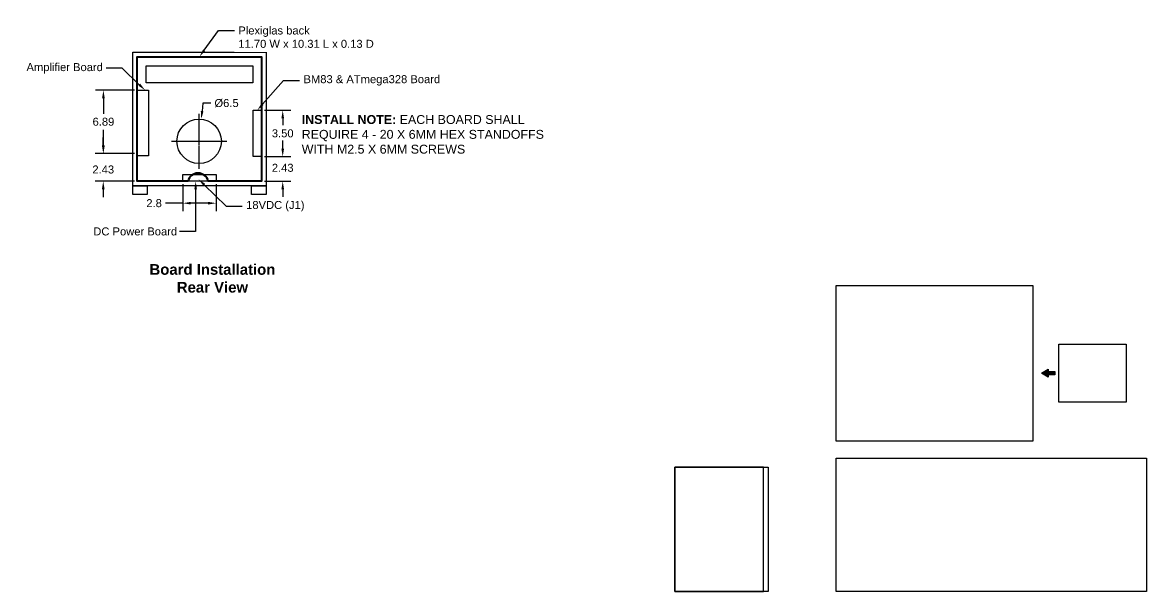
# Model space of a CAD drawing. Header units: inches. Extents: x 1.2 to 47.5, y 3.3 to 19.5.
# Drawn here: x 22.19 to 47.47, y 4.87 to 17.66 of the extents above; entities that cross this region are included whole.
import ezdxf
from ezdxf import colors
from ezdxf.entities.mleader import LeaderData, LeaderLine
from ezdxf.math import Vec2, Vec3

# ---------------------------------------------------------------- set-up
doc = ezdxf.new("R2010")
doc.units = ezdxf.units.IN
doc.header["$MEASUREMENT"] = 0
doc.linetypes.add('CENTER2', pattern=[1.125, 0.75, -0.125, 0.125, -0.125])
doc.layers.add('ARCYLIC OUTLINE', color=7, linetype='Continuous', lineweight=40)
doc.styles.get("Standard").update_dxf_attribs({"font": 'arial.ttf'})
doc.dimstyles.get("Standard").update_dxf_attribs({"dimtxt": 0.18, "dimasz": 0.18, "dimexe": 0.18, "dimexo": 0.0625, "dimgap": 0.09, "dimtad": 0, "dimtih": 1, "dimtoh": 1, "dimdec": 4, "dimzin": 0, "dimdsep": 46, "dimtxsty": 'Standard', "dimcen": 0.09, "dimadec": 0, "dimazin": 0, "dimtfac": 1, "dimtdec": 4, "dimtofl": 0, "dimtmove": 0, "dimatfit": 3, "dimfxl": 1, "dimtolj": 1, "dimtzin": 0, "dimarcsym": 0})
picture_1 = doc.add_image_def('image1.png', size_in_pixel=(910, 391))
picture_2 = doc.add_image_def('image2.png', size_in_pixel=(914, 723))
picture_3 = doc.add_image_def('image3.png', size_in_pixel=(630, 732))
picture_4 = doc.add_image_def('image4.png', size_in_pixel=(143, 816))
picture_5 = doc.add_image_def('image5.png', size_in_pixel=(1331, 247))
picture_6 = doc.add_image_def('image6.png', size_in_pixel=(692, 921))
picture_7 = doc.add_image_def('image7.png', size_in_pixel=(1273, 259))

# ---------------------------------------------------------------- blocks, each defined once
blk = doc.blocks.new('*D554')
at = {"color": 0, "lineweight": -2, "transparency": 16777216}
for p, q in [((24.006, 14.901), (24.006, 15.081)), ((24.706, 14.721), (23.826, 14.721)), ((24.706, 14.093), (23.826, 14.093)), ((24.006, 13.913), (24.006, 13.733))]:
    blk.add_line(p, q, dxfattribs=at)
at = {"color": 0, "transparency": 16777216}
for points in [[(23.976, 14.901), (24.036, 14.901), (24.006, 14.721)], [(23.976, 13.913), (24.036, 13.913), (24.006, 14.093)]]:
    blk.add_solid(points, dxfattribs=at)
at = {"layer": 'Defpoints', "color": 0, "transparency": 16777216}
for p in [(24.006, 14.721), (24.769, 14.721), (24.769, 14.093)]:
    blk.add_point(p, dxfattribs=at)
at = {"color": 0, "transparency": 16777216, "insert": (24.006, 14.357), "char_height": 0.18, "attachment_point": 5}
blk.add_mtext('\\A1;2.43', dxfattribs=at)
blk = doc.blocks.new('*D555')
at = {"color": 0, "lineweight": -2, "transparency": 16777216}
for p, q in [((24.706, 16.141), (23.83, 16.141)), ((24.01, 15.961), (24.01, 15.613)), ((24.01, 14.901), (24.01, 15.249)), ((24.706, 14.721), (23.83, 14.721))]:
    blk.add_line(p, q, dxfattribs=at)
at = {"color": 0, "transparency": 16777216}
for points in [[(23.98, 15.961), (24.04, 15.961), (24.01, 16.141)], [(23.98, 14.901), (24.04, 14.901), (24.01, 14.721)]]:
    blk.add_solid(points, dxfattribs=at)
at = {"layer": 'Defpoints', "color": 0, "transparency": 16777216}
for p in [(24.01, 16.141), (24.769, 16.141), (24.769, 14.721)]:
    blk.add_point(p, dxfattribs=at)
at = {"color": 0, "transparency": 16777216, "insert": (24.01, 15.431), "char_height": 0.18, "attachment_point": 5}
blk.add_mtext('\\A1;6.89', dxfattribs=at)
blk = doc.blocks.new('*D556')
at = {"color": 0, "lineweight": -2, "transparency": 16777216}
for p, q in [((25.794, 14.03), (25.794, 13.42)), ((26.544, 14.03), (26.544, 13.42)), ((25.794, 13.6), (25.406, 13.6)), ((26.364, 13.6), (25.974, 13.6))]:
    blk.add_line(p, q, dxfattribs=at)
at = {"color": 0, "transparency": 16777216}
for points in [[(25.974, 13.63), (25.974, 13.57), (25.794, 13.6)], [(26.364, 13.63), (26.364, 13.57), (26.544, 13.6)]]:
    blk.add_solid(points, dxfattribs=at)
at = {"layer": 'Defpoints', "color": 0, "transparency": 16777216}
for p in [(25.794, 14.093), (26.544, 14.093), (26.544, 13.6)]:
    blk.add_point(p, dxfattribs=at)
at = {"color": 0, "transparency": 16777216, "insert": (25.15, 13.6), "char_height": 0.18, "attachment_point": 5}
blk.add_mtext('\\A1;2.8', dxfattribs=at)
blk = doc.blocks.new('*D557')
at = {"color": 0, "lineweight": -2, "transparency": 16777216}
for p, q in [((27.631, 15.691), (28.223, 15.691)), ((28.043, 15.511), (28.043, 15.352)), ((28.043, 14.828), (28.043, 14.988)), ((27.631, 14.648), (28.223, 14.648))]:
    blk.add_line(p, q, dxfattribs=at)
at = {"color": 0, "transparency": 16777216}
for points in [[(28.013, 15.511), (28.073, 15.511), (28.043, 15.691)], [(28.013, 14.828), (28.073, 14.828), (28.043, 14.648)]]:
    blk.add_solid(points, dxfattribs=at)
at = {"layer": 'Defpoints', "color": 0, "transparency": 16777216}
for p in [(27.569, 15.691), (27.569, 14.648), (28.043, 14.648)]:
    blk.add_point(p, dxfattribs=at)
at = {"color": 0, "transparency": 16777216, "insert": (28.043, 15.17), "char_height": 0.18, "attachment_point": 5}
blk.add_mtext('\\A1;3.50', dxfattribs=at)
blk = doc.blocks.new('*U558')
at = {"color": 0, "linetype": 'CENTER2', "transparency": 16777216}
for p, q in [((0, 0.1), (0, 0.62)), ((-0.62, 0), (-0.1, 0)), ((0.1, 0), (0.62, 0)), ((0, -0.62), (0, -0.1))]:
    blk.add_line(p, q, dxfattribs=at)
at = {"color": 0, "linetype": 'Continuous', "transparency": 16777216}
for p, q in [((-0.05, 0), (0.05, 0)), ((0, -0.05), (0, 0.05))]:
    blk.add_line(p, q, dxfattribs=at)
blk = doc.blocks.new('*D559')
at = {"color": 0, "lineweight": -2, "transparency": 16777216}
for p, q in [((26.248, 15.849), (26.23, 15.67)), ((26.428, 15.849), (26.248, 15.849)), ((26.073, 14.993), (26.253, 14.993)), ((26.163, 14.903), (26.163, 15.083))]:
    blk.add_line(p, q, dxfattribs=at)
at = {"color": 0, "transparency": 16777216}
blk.add_solid([(26.2, 15.673), (26.26, 15.667), (26.212, 15.49)], dxfattribs=at)
at = {"layer": 'Defpoints', "color": 0, "transparency": 16777216}
for p in [(26.212, 15.49), (26.114, 14.495)]:
    blk.add_point(p, dxfattribs=at)
at = {"color": 0, "transparency": 16777216, "insert": (26.78, 15.849), "char_height": 0.18, "attachment_point": 5}
blk.add_mtext('\\A1;%%C6.5', dxfattribs=at)
blk = doc.blocks.new('*D562')
at = {"color": 0, "lineweight": -2, "transparency": 16777216}
for p, q in [((28.043, 14.828), (28.043, 15.008)), ((27.631, 14.648), (28.223, 14.648)), ((27.631, 14.093), (28.223, 14.093)), ((28.043, 13.913), (28.043, 13.733))]:
    blk.add_line(p, q, dxfattribs=at)
at = {"color": 0, "transparency": 16777216}
for points in [[(28.013, 14.828), (28.073, 14.828), (28.043, 14.648)], [(28.013, 13.913), (28.073, 13.913), (28.043, 14.093)]]:
    blk.add_solid(points, dxfattribs=at)
at = {"layer": 'Defpoints', "color": 0, "transparency": 16777216}
for p in [(27.569, 14.648), (28.043, 14.648), (27.569, 14.093)]:
    blk.add_point(p, dxfattribs=at)
at = {"color": 0, "transparency": 16777216, "insert": (28.043, 14.395), "char_height": 0.18, "attachment_point": 5}
blk.add_mtext('\\A1;2.43', dxfattribs=at)

msp = doc.modelspace()

# ---------------------------------------------------------------- hatches: boundary and pattern name
h = msp.add_hatch(color=256)
h.dxf.hatch_style = 1
h.paths.add_polyline_path([(45.40992, 9.81174), (45.25937, 9.81174), (45.25937, 9.86386), (45.10883, 9.77705), (45.25937, 9.69024), (45.25937, 9.74237), (45.40992, 9.74237)])

# ---------------------------------------------------------------- linework, layer by layer
for points in [[(24.66859, 16.9929), (27.66859, 16.9929), (27.66859, 13.9929), (24.66859, 13.9929)], [(24.76859, 16.8929), (27.56859, 16.8929), (27.56859, 14.0929), (24.76859, 14.0929)], [(24.96859, 16.6929), (27.36859, 16.6929), (27.36859, 16.30749), (24.96859, 16.30749)], [(24.76859, 16.14063), (25.02751, 16.14063), (25.02751, 14.66313), (24.76859, 14.66313)], [(27.56859, 15.69146), (27.56859, 14.64806), (27.37496, 14.64806), (27.37496, 15.69146)], [(24.66859, 13.9929), (24.99567, 13.9929), (24.99567, 13.7928), (24.66859, 13.7928)], [(27.3415, 13.9929), (27.66859, 13.9929), (27.66859, 13.7928), (27.3415, 13.7928)], [(45.25937, 9.69024), (45.10883, 9.77705), (45.25937, 9.86386), (45.25937, 9.81174), (45.40992, 9.81174), (45.40992, 9.74237), (45.25937, 9.74237)]]:
    msp.add_lwpolyline(points, close=True)
msp.add_lwpolyline([(36.86073, 4.86685), (38.86073, 4.86685), (38.86073, 7.66685), (36.86073, 7.66685), (36.86073, 4.86685)])
msp.add_circle((26.16317, 14.99293), 0.5)

# ---------------------------------------------------------------- texts
at = {"insert": (25.046, 12.23018), "char_height": 0.24, "width": 2.8321435, "attachment_point": 1}
msp.add_mtext('\\pxqc;{\\fArial|b1|i0|c0|p34;Board Installation\\PRear View}', dxfattribs=at)

# ---------------------------------------------------------------- dimensions: what is measured, and where the dimension line sits
dim = msp.add_linear_dim(base=(24.01011, 16.14063), p1=(24.76859, 14.72107), p2=(24.76859, 16.14063), angle=90, text='6.89', dimstyle='Standard')
dim.commit()
dim.dimension.update_dxf_attribs({"geometry": '*D555', "text_midpoint": (24.01011, 15.43085)})
dim = msp.add_linear_dim(base=(24.00594, 14.72107), p1=(24.76859, 14.0929), p2=(24.76859, 14.72107), angle=90, text='2.43', dimstyle='Standard', override={"dimjust": 1})
dim.commit()
dim.dimension.update_dxf_attribs({"geometry": '*D554', "text_midpoint": (24.00594, 14.35698), "dimtype": 160})
dim = msp.add_linear_dim(base=(26.54359, 13.59957), p1=(25.79359, 14.0929), p2=(26.54359, 14.0929), text='2.8', dimstyle='Standard')
dim.commit()
dim.dimension.update_dxf_attribs({"geometry": '*D556', "text_midpoint": (25.14996, 13.59957), "dimtype": 160})

# ---------------------------------------------------------------- pictures from other files: only their frames are drawn
image = msp.add_image(picture_4, insert=(24.76859, 14.66313), size_in_units=(0.25892, 1.4775))
image.dxf.flags = 7
image = msp.add_image(picture_5, insert=(27.37496, 15.69146), size_in_units=(1.0434, 0.19363), rotation=-90)
image.dxf.flags = 7
image = msp.add_image(picture_7, insert=(25.79359, 14.0929), size_in_units=(0.75, 0.15259))
image.dxf.flags = 7
image = msp.add_image(picture_2, insert=(40.49245, 8.24891), size_in_units=(4.42462, 3.5))
image.dxf.flags = 7
image = msp.add_image(picture_3, insert=(45.50418, 10.42705), size_in_units=(1.3, 1.51048), rotation=-90)
image.dxf.flags = 7
image = msp.add_image(picture_1, insert=(40.49245, 4.86685), size_in_units=(6.98137, 2.99969))
image.dxf.flags = 7
image = msp.add_image(picture_6, insert=(36.86073, 4.86685), size_in_units=(2.1038, 2.8))
image.dxf.flags = 7

# ---------------------------------------------------------------- next in the draw order: leaders
ml = msp.add_multileader_mtext('Standard')
ml.set_content('Plexiglas back\\P11.70 W x 10.31 L x 0.13 D', color=256)
ml.set_leader_properties()
ml.build(insert=Vec2(0, 0))
ml.multileader.update_dxf_attribs({"dogleg_length": 0.36, "arrow_head_size": 0.18})
ctx = ml.context
ctx.base_point, ctx.char_height, ctx.arrow_head_size, ctx.landing_gap_size, ctx.plane_origin = Vec3(26.95485, 17.48256), 0.18, 0.18, 0.09, Vec3(26.16859, 16.8929)
notes = []
notes.append((ctx, [(0, (1, 1, 0), (26.59485, 17.48256), (1, 0), 0.36, [(0, [(26.16859, 16.8929)], 0, [])])]))
ctx.mtext.insert, ctx.mtext.flow_direction = Vec3(27.04485, 17.57416), 5
ctx.mtext.has_bg_fill, ctx.mtext.bg_color, ctx.mtext.bg_scale_factor, ctx.mtext.bg_transparency, ctx.mtext.use_window_bg_color = 1, -1027028792, 1.5, 0, 1
ml = msp.add_multileader_mtext('Standard')
ml.set_content('Amplifier Board', color=256)
ml.set_leader_properties()
ml.build(insert=Vec2(0, 0))
ml.multileader.update_dxf_attribs({"dogleg_length": 0.36, "arrow_head_size": 0.18})
ctx = ml.context
ctx.base_point, ctx.char_height, ctx.arrow_head_size, ctx.landing_gap_size, ctx.plane_origin = Vec3(22.18922, 16.63558), 0.18, 0.18, 0.09, Vec3(25.30525, 14.62936)
notes.append((ctx, [(1, (1, 1, 0), (24.43001, 16.63558), (-1, 0), 0.36, [(0, [(24.94746, 16.14063)], 0, [])])]))
ctx.mtext.insert, ctx.mtext.flow_direction = Vec3(22.27922, 16.75057), 5
ctx.mtext.has_bg_fill, ctx.mtext.bg_color, ctx.mtext.bg_scale_factor, ctx.mtext.bg_transparency, ctx.mtext.use_window_bg_color = 1, -1027028792, 1.5, 0, 1
for ctx, leaders in notes:
    for number, flags, end, landing, length, lines in leaders:
        leader = LeaderData()
        leader.index, (leader.has_last_leader_line, leader.has_dogleg_vector, leader.attachment_direction) = number, flags
        leader.last_leader_point, leader.dogleg_vector, leader.dogleg_length = Vec3(end), Vec3(landing), length
        for number, points, colour, breaks in lines:
            line = LeaderLine()
            line.index, line.vertices, line.color, line.breaks = number, Vec3.list(points), colors.encode_raw_color(colour), breaks
            leader.lines.append(line)
        ctx.leaders.append(leader)

# ---------------------------------------------------------------- next in the draw order: block references
at = {"linetype": 'CENTER2'}
msp.add_blockref('*U558', (26.16317, 14.99293), dxfattribs=at)

# ---------------------------------------------------------------- next in the draw order: dimensions: what is measured, and where the dimension line sits
dim = msp.add_diameter_dim_2p(p1=(26.1139, 14.49536), p2=(26.21245, 15.49049), text='%%C6.5', dimstyle='Standard')
dim.commit()
dim.dimension.update_dxf_attribs({"geometry": '*D559', "text_midpoint": (26.78038, 15.84874)})
dim = msp.add_linear_dim(base=(28.04323, 14.64806), p1=(27.56859, 15.69146), p2=(27.56859, 14.64806), angle=270, text='3.50', dimstyle='Standard')
dim.commit()
dim.dimension.update_dxf_attribs({"geometry": '*D557', "text_midpoint": (28.04323, 15.16976)})
dim = msp.add_linear_dim(base=(28.04323, 14.64806), p1=(27.56859, 14.0929), p2=(27.56859, 14.64806), angle=90, text='2.43', dimstyle='Standard', override={"dimjust": 1})
dim.commit()
dim.dimension.update_dxf_attribs({"geometry": '*D562', "text_midpoint": (28.04323, 14.39479), "dimtype": 160})

# ---------------------------------------------------------------- next in the draw order: leaders
ml = msp.add_multileader_mtext('Standard')
ml.set_content('BM83 & ATmega328 Board', color=256)
ml.set_leader_properties()
ml.build(insert=Vec2(0, 0))
ml.multileader.update_dxf_attribs({"dogleg_length": 0.36, "arrow_head_size": 0.18})
ctx = ml.context
ctx.base_point, ctx.char_height, ctx.arrow_head_size, ctx.landing_gap_size, ctx.plane_origin = Vec3(28.42065, 16.36285), 0.18, 0.18, 0.09, Vec3(28.20704, 16.07942)
notes = []
notes.append((ctx, [(0, (1, 1, 0), (28.06065, 16.36285), (1, 0), 0.36, [(0, [(27.47177, 15.69146)], 0, [])])]))
ctx.mtext.insert, ctx.mtext.flow_direction = Vec3(28.51065, 16.47931), 5
ctx.mtext.has_bg_fill, ctx.mtext.bg_color, ctx.mtext.bg_scale_factor, ctx.mtext.bg_transparency, ctx.mtext.use_window_bg_color = 1, -1027028792, 1.5, 0, 1
ml = msp.add_multileader_mtext('Standard')
ml.set_content('18VDC (J1)', color=256)
ml.set_leader_properties()
ml.build(insert=Vec2(0, 0))
ml.multileader.update_dxf_attribs({"dogleg_length": 0.36, "arrow_head_size": 0.18})
ctx = ml.context
ctx.base_point, ctx.char_height, ctx.arrow_head_size, ctx.landing_gap_size, ctx.plane_origin = Vec3(27.13059, 13.53341), 0.18, 0.18, 0.09, Vec3(29.03006, 14.66467)
notes.append((ctx, [(0, (1, 1, 0), (26.77059, 13.53341), (1, 0), 0.36, [(0, [(26.14885, 14.14009)], 0, [])])]))
ctx.mtext.insert, ctx.mtext.flow_direction = Vec3(27.22059, 13.64987), 5
ctx.mtext.has_bg_fill, ctx.mtext.bg_color, ctx.mtext.bg_scale_factor, ctx.mtext.bg_transparency, ctx.mtext.use_window_bg_color = 1, -1027028792, 1.5, 0, 1
for ctx, leaders in notes:
    for number, flags, end, landing, length, lines in leaders:
        leader = LeaderData()
        leader.index, (leader.has_last_leader_line, leader.has_dogleg_vector, leader.attachment_direction) = number, flags
        leader.last_leader_point, leader.dogleg_vector, leader.dogleg_length = Vec3(end), Vec3(landing), length
        for number, points, colour, breaks in lines:
            line = LeaderLine()
            line.index, line.vertices, line.color, line.breaks = number, Vec3.list(points), colors.encode_raw_color(colour), breaks
            leader.lines.append(line)
        ctx.leaders.append(leader)

# ---------------------------------------------------------------- next in the draw order: linework, layer by layer
at = {"layer": 'ARCYLIC OUTLINE'}
msp.add_lwpolyline([(25.91298, 14.0929), (24.76859, 14.0929), (24.76859, 16.8929), (27.56859, 16.8929), (27.56859, 14.0929), (26.36692, 14.0929, 0.81254274)], format="xyb", close=True, dxfattribs=at)

# ---------------------------------------------------------------- next in the draw order: texts
at = {"insert": (28.47042, 15.58175), "char_height": 0.2, "width": 5.6691122, "attachment_point": 1}
msp.add_mtext('{\\fArial|b1|i0|c0|p34;INSTALL NOTE:} EACH BOARD SHALL REQUIRE 4 - 20 X 6MM HEX STANDOFFS WITH M2.5 X 6MM SCREWS ', dxfattribs=at)

# ---------------------------------------------------------------- next in the draw order: leaders
ml = msp.add_multileader_mtext('Standard')
ml.set_content('DC Power Board', color=256)
ml.set_leader_properties()
ml.build(insert=Vec2(0, 0))
ml.multileader.update_dxf_attribs({"dogleg_length": 0.36, "arrow_head_size": 0.18})
ctx = ml.context
ctx.base_point, ctx.char_height, ctx.arrow_head_size, ctx.landing_gap_size, ctx.plane_origin = Vec3(23.69204, 12.96376), 0.18, 0.18, 0.09, Vec3(27.08068, 11.40931)
notes = []
notes.append((ctx, [(1, (1, 1, 0), (26.08116, 12.96376), (-1, 0), 0.36, [(0, [(26.08494, 14.0929)], 0, [])])]))
ctx.mtext.insert, ctx.mtext.flow_direction = Vec3(23.78204, 13.0553), 5
ctx.mtext.has_bg_fill, ctx.mtext.bg_color, ctx.mtext.bg_scale_factor, ctx.mtext.bg_transparency, ctx.mtext.use_window_bg_color = 1, -1027028792, 1.5, 0, 1
for ctx, leaders in notes:
    for number, flags, end, landing, length, lines in leaders:
        leader = LeaderData()
        leader.index, (leader.has_last_leader_line, leader.has_dogleg_vector, leader.attachment_direction) = number, flags
        leader.last_leader_point, leader.dogleg_vector, leader.dogleg_length = Vec3(end), Vec3(landing), length
        for number, points, colour, breaks in lines:
            line = LeaderLine()
            line.index, line.vertices, line.color, line.breaks = number, Vec3.list(points), colors.encode_raw_color(colour), breaks
            leader.lines.append(line)
        ctx.leaders.append(leader)

doc.saveas('drawing.dxf')
